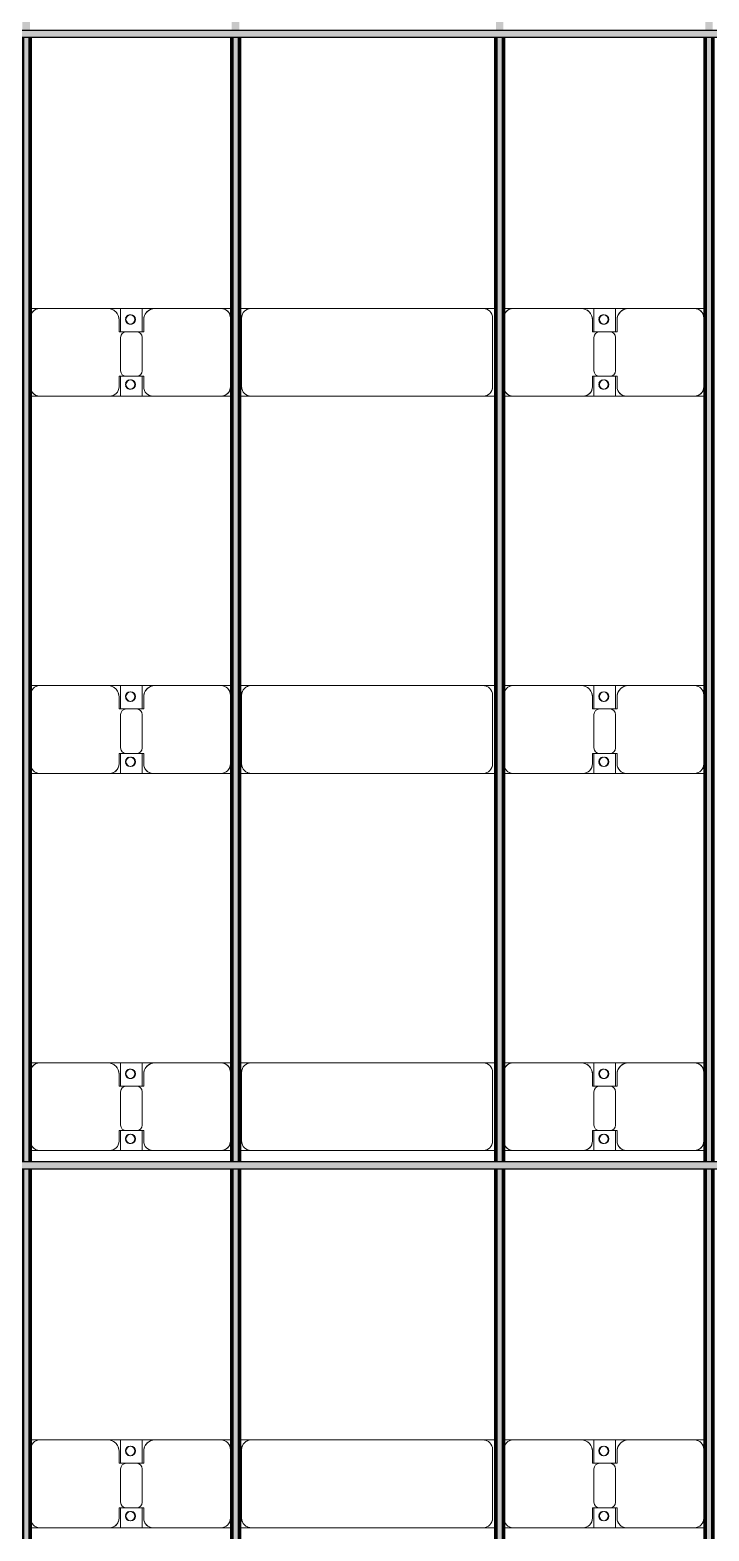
# Model space of a CAD drawing. Header units: millimetres. Extents: x -268744 to 115753, y -96240 to -10461.
# Drawn here: x 15320 to 18920, y -42566 to -34607 of the extents above; entities that cross this region are included whole.
import ezdxf

# ---------------------------------------------------------------- set-up
doc = ezdxf.new("R2010")
doc.units = ezdxf.units.MM
doc.layers.add('A-GENM', color=13, linetype='Continuous', lineweight=9)
doc.layers.add('S-BEAM', color=12, linetype='Continuous', lineweight=9)

# ---------------------------------------------------------------- blocks, each defined once
blk = doc.blocks.new('Dầm C52 - Hộp 40x60-V24-KHUNG KẾT CẤU BÈ PIN 1')
at = {"layer": 'S-BEAM', "lineweight": 25}
blk.add_hatch(color=4, dxfattribs=at).paths.add_polyline_path([(-145811, -20), (145811, -20), (145811, 20), (-145811, 20)])
at = {"layer": 'S-BEAM', "color": 4, "lineweight": 25}
for p, q in [((-145811, 20), (145811, 20)), ((145811, -20), (-145811, -20))]:
    blk.add_line(p, q, dxfattribs=at)
blk = doc.blocks.new('Dai phao do pin - DẢI PHAO ĐỠ PIN-V93-KHUNG KẾT CẤU BÈ PIN 1')
at = {"layer": 'A-GENM', "color": 7}
for p, q in [((50917.6, 241.6), (50969.7, 241.6)), ((50917.6, 241.6), (50969.7, 241.6)), ((51329.7, 241.6), (50969.7, 241.6)), ((51329.7, 241.6), (51512.2, 241.6)), ((51512.2, 241.6), (51329.7, 241.6)), ((51397.8, 241.6), (51580.3, 241.6)), ((51397.8, 116.2), (51397.8, 241.6)), ((51580.3, 241.6), (51397.8, 241.6)), ((51512.2, 241.6), (51512.2, 116.2)), ((51930.3, 241.6), (51580.3, 241.6)), ((51930.3, 241.6), (51987.6, 241.6)), ((51930.3, 241.6), (51987.6, 241.6)), ((52027.6, 241.6), (52089.7, 241.6)), ((52027.6, 241.6), (52089.7, 241.6)), ((53320.3, 241.6), (52089.7, 241.6)), ((53320.3, 241.6), (53387.6, 241.6)), ((53320.3, 241.6), (53387.6, 241.6)), ((53427.6, 241.6), (53479.7, 241.6)), ((53427.6, 241.6), (53479.7, 241.6)), ((53839.7, 241.6), (53479.7, 241.6)), ((53839.7, 241.6), (54022.2, 241.6)), ((54022.2, 241.6), (53839.7, 241.6)), ((53907.8, 241.6), (54090.3, 241.6)), ((53907.8, 116.2), (53907.8, 241.6)), ((54090.3, 241.6), (53907.8, 241.6)), ((54022.2, 241.6), (54022.2, 116.2)), ((54440.3, 241.6), (54090.3, 241.6)), ((54440.3, 241.6), (54497.6, 241.6)), ((54440.3, 241.6), (54497.6, 241.6)), ((50919.7, 191.6), (50919.7, -173.4)), ((51389.7, 118.2), (51389.7, 181.6)), ((51520.3, 181.6), (51520.3, 118.2)), ((51980.3, -173.4), (51980.3, 191.6)), ((52039.7, 191.6), (52039.7, -173.4)), ((53370.3, -173.4), (53370.3, 191.6)), ((53429.7, 191.6), (53429.7, -173.4)), ((53899.7, 118.2), (53899.7, 181.6)), ((54030.3, 181.6), (54030.3, 118.2)), ((54490.3, -173.4), (54490.3, 191.6)), ((51482.2, 118.2), (51389.7, 118.2)), ((51397.8, 88.2), (51397.8, -88.2)), ((51520.3, 118.2), (51427.8, 118.2)), ((51512.2, -88.2), (51512.2, 88.2)), ((53992.2, 118.2), (53899.7, 118.2)), ((53907.8, 88.2), (53907.8, -88.2)), ((54030.3, 118.2), (53937.8, 118.2)), ((54022.2, -88.2), (54022.2, 88.2)), ((51389.7, -173.4), (51389.7, -118.2)), ((51389.7, -118.2), (51482.2, -118.2)), ((51397.8, -223.4), (51397.8, -116.2)), ((51427.8, -118.2), (51520.3, -118.2)), ((51512.2, -116.2), (51512.2, -223.4)), ((51520.3, -118.2), (51520.3, -173.4)), ((53899.7, -173.4), (53899.7, -118.2)), ((53899.7, -118.2), (53992.2, -118.2)), ((53907.8, -223.4), (53907.8, -116.2)), ((53937.8, -118.2), (54030.3, -118.2)), ((54022.2, -116.2), (54022.2, -223.4)), ((54030.3, -118.2), (54030.3, -173.4)), ((50969.7, -223.4), (50917.6, -223.4)), ((50969.7, -223.4), (50917.6, -223.4)), ((50969.7, -223.4), (51339.7, -223.4)), ((51512.2, -223.4), (51339.7, -223.4)), ((51339.7, -223.4), (51512.2, -223.4)), ((51570.3, -223.4), (51397.8, -223.4)), ((51397.8, -223.4), (51570.3, -223.4)), ((51570.3, -223.4), (51930.3, -223.4)), ((51987.6, -223.4), (51930.3, -223.4)), ((51987.6, -223.4), (51930.3, -223.4)), ((52089.7, -223.4), (52027.6, -223.4)), ((52089.7, -223.4), (52027.6, -223.4)), ((52089.7, -223.4), (53320.3, -223.4)), ((53387.6, -223.4), (53320.3, -223.4)), ((53387.6, -223.4), (53320.3, -223.4)), ((53479.7, -223.4), (53427.6, -223.4)), ((53479.7, -223.4), (53427.6, -223.4)), ((53479.7, -223.4), (53849.7, -223.4)), ((54022.2, -223.4), (53849.7, -223.4)), ((53849.7, -223.4), (54022.2, -223.4)), ((54080.3, -223.4), (53907.8, -223.4)), ((53907.8, -223.4), (54080.3, -223.4)), ((54080.3, -223.4), (54440.3, -223.4)), ((54497.6, -223.4), (54440.3, -223.4)), ((54497.6, -223.4), (54440.3, -223.4))]:
    blk.add_line(p, q, dxfattribs=at)
for centre, radius, start, end in [((50969.7, 191.6), 50, 90, 180), ((50969.7, 191.6), 50, 105, 180), ((51329.7, 181.6), 60, 0, 90), ((51580.3, 181.6), 60, 90, 180), ((51930.3, 191.6), 50, 0, 90), ((51930.3, 191.6), 50, 0, 75), ((52089.7, 191.6), 50, 90, 180), ((52089.7, 191.6), 50, 105, 135), ((53320.3, 191.6), 50, 360, 90), ((53320.3, 191.6), 50, 60, 90), ((53479.7, 191.6), 50, 90, 180), ((53479.7, 191.6), 50, 105, 180), ((53839.7, 181.6), 60, 0, 90), ((54090.3, 181.6), 60, 90, 180), ((54440.3, 191.6), 50, 0, 90), ((54440.3, 191.6), 50, 0, 75), ((51329.7, 181.6), 60, 0, 60), ((51448.6, 183.2), 25, 360, 180), ((51448.6, 183.2), 25, 180, 0), ((51448.6, 183.2), 25, 360, 165), ((51451.4, 183.2), 25, 0, 180), ((51451.4, 183.2), 25, 90, 180), ((51451.4, 183.2), 25, 180, 0), ((51451.4, 183.2), 25, 180, 300), ((51448.6, 183.2), 25, 210, 360), ((51451.4, 183.2), 25, 15, 75), ((51451.4, 183.2), 25, 330, 345), ((51580.3, 181.6), 60, 120, 180), ((52089.7, 191.6), 50, 150, 180), ((53320.3, 191.6), 50, 15, 30), ((53839.7, 181.6), 60, 0, 60), ((53958.6, 183.2), 25, 360, 180), ((53958.6, 183.2), 25, 180, 360), ((53958.6, 183.2), 25, 360, 165), ((53961.4, 183.2), 25, 0, 180), ((53961.4, 183.2), 25, 90, 180), ((53961.4, 183.2), 25, 180, 0), ((53961.4, 183.2), 25, 180, 300), ((53958.6, 183.2), 25, 210, 360), ((53961.4, 183.2), 25, 15, 75), ((53961.4, 183.2), 25, 330, 345), ((54090.3, 181.6), 60, 120, 180), ((51427.8, 88.2), 30, 90, 180), ((51482.2, 88.2), 30, 0, 90), ((53937.8, 88.2), 30, 90, 180), ((53992.2, 88.2), 30, 0, 90), ((51427.8, -88.2), 30, 180, 270), ((51448.6, -161.8), 25, 360, 180), ((51448.6, -161.8), 25, 105, 165), ((51451.4, -161.8), 25, 0, 180), ((51451.4, -161.8), 25, 105, 180), ((51448.6, -161.8), 25, 360, 75), ((51451.4, -161.8), 25, 15, 75), ((51482.2, -88.2), 30, 270, 0), ((53937.8, -88.2), 30, 180, 270), ((53958.6, -161.8), 25, 360, 180), ((53958.6, -161.8), 25, 105, 165), ((53961.4, -161.8), 25, 0, 180), ((53961.4, -161.8), 25, 105, 180), ((53958.6, -161.8), 25, 360, 75), ((53961.4, -161.8), 25, 15, 75), ((53992.2, -88.2), 30, 270, 0), ((50969.7, -173.4), 50, 180, 270), ((50969.7, -173.4), 50, 180, 255), ((51339.7, -173.4), 50, 270, 360), ((51339.7, -173.4), 50, 285, 0), ((51448.6, -161.8), 25, 180, 0), ((51448.6, -161.8), 25, 195, 359.19264), ((51451.4, -161.8), 25, 180, 0), ((51451.4, -161.8), 25, 180.80736, 270), ((51451.4, -161.8), 25, 285, 345), ((51570.3, -173.4), 50, 180, 270), ((51570.3, -173.4), 50, 180, 255), ((51930.3, -173.4), 50, 270, 0), ((51930.3, -173.4), 50, 285, 0), ((52089.7, -173.4), 50, 180, 270), ((52089.7, -173.4), 50, 180, 210), ((52089.7, -173.4), 50, 240, 270), ((53320.3, -173.4), 50, 270, 0), ((53320.3, -173.4), 50, 285, 300), ((53320.3, -173.4), 50, 330, 0), ((53479.7, -173.4), 50, 180, 270), ((53479.7, -173.4), 50, 180, 255), ((53849.7, -173.4), 50, 270, 360), ((53849.7, -173.4), 50, 285, 360), ((53958.6, -161.8), 25, 180, 360), ((53958.6, -161.8), 25, 195, 359.19264), ((53961.4, -161.8), 25, 180, 0), ((53961.4, -161.8), 25, 180.80736, 270), ((53961.4, -161.8), 25, 285, 345), ((54080.3, -173.4), 50, 180, 270), ((54080.3, -173.4), 50, 180, 255), ((54440.3, -173.4), 50, 270, 360), ((54440.3, -173.4), 50, 285, 360)]:
    blk.add_arc(centre, radius, start, end, dxfattribs=at)
blk = doc.blocks.new('Dai phao do pin - DẢI PHAO ĐỠ PIN-V94-KHUNG KẾT CẤU BÈ PIN 1')
at = {"layer": 'A-GENM', "color": 7}
for p, q in [((50917.6, 241.6), (50969.7, 241.6)), ((50917.6, 241.6), (50969.7, 241.6)), ((51329.7, 241.6), (50969.7, 241.6)), ((51329.7, 241.6), (51512.2, 241.6)), ((51512.2, 241.6), (51329.7, 241.6)), ((51397.8, 241.6), (51580.3, 241.6)), ((51397.8, 116.2), (51397.8, 241.6)), ((51580.3, 241.6), (51397.8, 241.6)), ((51512.2, 241.6), (51512.2, 116.2)), ((51930.3, 241.6), (51580.3, 241.6)), ((51930.3, 241.6), (51987.6, 241.6)), ((51930.3, 241.6), (51987.6, 241.6)), ((52027.6, 241.6), (52089.7, 241.6)), ((52027.6, 241.6), (52089.7, 241.6)), ((53320.3, 241.6), (52089.7, 241.6)), ((53320.3, 241.6), (53387.6, 241.6)), ((53320.3, 241.6), (53387.6, 241.6)), ((53427.6, 241.6), (53479.7, 241.6)), ((53427.6, 241.6), (53479.7, 241.6)), ((53839.7, 241.6), (53479.7, 241.6)), ((53839.7, 241.6), (54022.2, 241.6)), ((54022.2, 241.6), (53839.7, 241.6)), ((53907.8, 241.6), (54090.3, 241.6)), ((53907.8, 116.2), (53907.8, 241.6)), ((54090.3, 241.6), (53907.8, 241.6)), ((54022.2, 241.6), (54022.2, 116.2)), ((54440.3, 241.6), (54090.3, 241.6)), ((54440.3, 241.6), (54497.6, 241.6)), ((54440.3, 241.6), (54497.6, 241.6)), ((50919.7, 191.6), (50919.7, -173.4)), ((51389.7, 118.2), (51389.7, 181.6)), ((51520.3, 181.6), (51520.3, 118.2)), ((51980.3, -173.4), (51980.3, 191.6)), ((52039.7, 191.6), (52039.7, -173.4)), ((53370.3, -173.4), (53370.3, 191.6)), ((53429.7, 191.6), (53429.7, -173.4)), ((53899.7, 118.2), (53899.7, 181.6)), ((54030.3, 181.6), (54030.3, 118.2)), ((54490.3, -173.4), (54490.3, 191.6)), ((51482.2, 118.2), (51389.7, 118.2)), ((51397.8, 88.2), (51397.8, -88.2)), ((51520.3, 118.2), (51427.8, 118.2)), ((51512.2, -88.2), (51512.2, 88.2)), ((53992.2, 118.2), (53899.7, 118.2)), ((53907.8, 88.2), (53907.8, -88.2)), ((54030.3, 118.2), (53937.8, 118.2)), ((54022.2, -88.2), (54022.2, 88.2)), ((51389.7, -173.4), (51389.7, -118.2)), ((51389.7, -118.2), (51482.2, -118.2)), ((51397.8, -223.4), (51397.8, -116.2)), ((51427.8, -118.2), (51520.3, -118.2)), ((51512.2, -116.2), (51512.2, -223.4)), ((51520.3, -118.2), (51520.3, -173.4)), ((53899.7, -173.4), (53899.7, -118.2)), ((53899.7, -118.2), (53992.2, -118.2)), ((53907.8, -223.4), (53907.8, -116.2)), ((53937.8, -118.2), (54030.3, -118.2)), ((54022.2, -116.2), (54022.2, -223.4)), ((54030.3, -118.2), (54030.3, -173.4)), ((50969.7, -223.4), (50917.6, -223.4)), ((50969.7, -223.4), (50917.6, -223.4)), ((50969.7, -223.4), (51339.7, -223.4)), ((51512.2, -223.4), (51339.7, -223.4)), ((51339.7, -223.4), (51512.2, -223.4)), ((51570.3, -223.4), (51397.8, -223.4)), ((51397.8, -223.4), (51570.3, -223.4)), ((51570.3, -223.4), (51930.3, -223.4)), ((51987.6, -223.4), (51930.3, -223.4)), ((51987.6, -223.4), (51930.3, -223.4)), ((52089.7, -223.4), (52027.6, -223.4)), ((52089.7, -223.4), (52027.6, -223.4)), ((52089.7, -223.4), (53320.3, -223.4)), ((53387.6, -223.4), (53320.3, -223.4)), ((53387.6, -223.4), (53320.3, -223.4)), ((53479.7, -223.4), (53427.6, -223.4)), ((53479.7, -223.4), (53427.6, -223.4)), ((53479.7, -223.4), (53849.7, -223.4)), ((54022.2, -223.4), (53849.7, -223.4)), ((53849.7, -223.4), (54022.2, -223.4)), ((54080.3, -223.4), (53907.8, -223.4)), ((53907.8, -223.4), (54080.3, -223.4)), ((54080.3, -223.4), (54440.3, -223.4)), ((54497.6, -223.4), (54440.3, -223.4)), ((54497.6, -223.4), (54440.3, -223.4))]:
    blk.add_line(p, q, dxfattribs=at)
for centre, radius, start, end in [((50969.7, 191.6), 50, 90, 180), ((50969.7, 191.6), 50, 105, 180), ((51329.7, 181.6), 60, 0, 90), ((51580.3, 181.6), 60, 90, 180), ((51930.3, 191.6), 50, 0, 90), ((51930.3, 191.6), 50, 0, 75), ((52089.7, 191.6), 50, 90, 180), ((52089.7, 191.6), 50, 105, 135), ((53320.3, 191.6), 50, 360, 90), ((53320.3, 191.6), 50, 60, 90), ((53479.7, 191.6), 50, 90, 180), ((53479.7, 191.6), 50, 105, 180), ((53839.7, 181.6), 60, 0, 90), ((54090.3, 181.6), 60, 90, 180), ((54440.3, 191.6), 50, 0, 90), ((54440.3, 191.6), 50, 0, 75), ((51329.7, 181.6), 60, 0, 60), ((51448.6, 183.2), 25, 360, 180), ((51448.6, 183.2), 25, 180, 0), ((51448.6, 183.2), 25, 360, 165), ((51451.4, 183.2), 25, 0, 180), ((51451.4, 183.2), 25, 90, 180), ((51451.4, 183.2), 25, 180, 0), ((51451.4, 183.2), 25, 180, 300), ((51448.6, 183.2), 25, 210, 360), ((51451.4, 183.2), 25, 15, 75), ((51451.4, 183.2), 25, 330, 345), ((51580.3, 181.6), 60, 120, 180), ((52089.7, 191.6), 50, 150, 180), ((53320.3, 191.6), 50, 15, 30), ((53839.7, 181.6), 60, 0, 60), ((53958.6, 183.2), 25, 360, 180), ((53958.6, 183.2), 25, 180, 360), ((53958.6, 183.2), 25, 360, 165), ((53961.4, 183.2), 25, 0, 180), ((53961.4, 183.2), 25, 90, 180), ((53961.4, 183.2), 25, 180, 0), ((53961.4, 183.2), 25, 180, 300), ((53958.6, 183.2), 25, 210, 360), ((53961.4, 183.2), 25, 15, 75), ((53961.4, 183.2), 25, 330, 345), ((54090.3, 181.6), 60, 120, 180), ((51427.8, 88.2), 30, 90, 180), ((51482.2, 88.2), 30, 0, 90), ((53937.8, 88.2), 30, 90, 180), ((53992.2, 88.2), 30, 0, 90), ((51427.8, -88.2), 30, 180, 270), ((51448.6, -161.8), 25, 360, 180), ((51448.6, -161.8), 25, 105, 165), ((51451.4, -161.8), 25, 0, 180), ((51451.4, -161.8), 25, 105, 180), ((51448.6, -161.8), 25, 360, 75), ((51451.4, -161.8), 25, 15, 75), ((51482.2, -88.2), 30, 270, 0), ((53937.8, -88.2), 30, 180, 270), ((53958.6, -161.8), 25, 360, 180), ((53958.6, -161.8), 25, 105, 165), ((53961.4, -161.8), 25, 0, 180), ((53961.4, -161.8), 25, 105, 180), ((53958.6, -161.8), 25, 360, 75), ((53961.4, -161.8), 25, 15, 75), ((53992.2, -88.2), 30, 270, 0), ((50969.7, -173.4), 50, 180, 270), ((50969.7, -173.4), 50, 180, 255), ((51339.7, -173.4), 50, 270, 360), ((51339.7, -173.4), 50, 285, 0), ((51448.6, -161.8), 25, 180, 0), ((51448.6, -161.8), 25, 195, 360), ((51451.4, -161.8), 25, 180, 0), ((51451.4, -161.8), 25, 180, 270), ((51451.4, -161.8), 25, 285, 345), ((51570.3, -173.4), 50, 180, 270), ((51570.3, -173.4), 50, 180, 255), ((51930.3, -173.4), 50, 270, 0), ((51930.3, -173.4), 50, 285, 0), ((52089.7, -173.4), 50, 180, 270), ((52089.7, -173.4), 50, 180, 210), ((52089.7, -173.4), 50, 240, 270), ((53320.3, -173.4), 50, 270, 0), ((53320.3, -173.4), 50, 285, 300), ((53320.3, -173.4), 50, 330, 0), ((53479.7, -173.4), 50, 180, 270), ((53479.7, -173.4), 50, 180, 255), ((53849.7, -173.4), 50, 270, 360), ((53849.7, -173.4), 50, 285, 360), ((53958.6, -161.8), 25, 180, 360), ((53958.6, -161.8), 25, 195, 360), ((53961.4, -161.8), 25, 180, 0), ((53961.4, -161.8), 25, 180, 270), ((53961.4, -161.8), 25, 285, 345), ((54080.3, -173.4), 50, 180, 270), ((54080.3, -173.4), 50, 180, 255), ((54440.3, -173.4), 50, 270, 360), ((54440.3, -173.4), 50, 285, 360)]:
    blk.add_arc(centre, radius, start, end, dxfattribs=at)
blk = doc.blocks.new('Dai phao do pin - DẢI PHAO ĐỠ PIN-V95-KHUNG KẾT CẤU BÈ PIN 1')
at = {"layer": 'A-GENM', "color": 7}
for p, q in [((50917.6, 241.6), (50969.7, 241.6)), ((50917.6, 241.6), (50969.7, 241.6)), ((51329.7, 241.6), (50969.7, 241.6)), ((51329.7, 241.6), (51512.2, 241.6)), ((51512.2, 241.6), (51329.7, 241.6)), ((51397.8, 241.6), (51580.3, 241.6)), ((51397.8, 116.2), (51397.8, 241.6)), ((51580.3, 241.6), (51397.8, 241.6)), ((51512.2, 241.6), (51512.2, 116.2)), ((51930.3, 241.6), (51580.3, 241.6)), ((51930.3, 241.6), (51987.6, 241.6)), ((51930.3, 241.6), (51987.6, 241.6)), ((52027.6, 241.6), (52089.7, 241.6)), ((52027.6, 241.6), (52089.7, 241.6)), ((53320.3, 241.6), (52089.7, 241.6)), ((53320.3, 241.6), (53387.6, 241.6)), ((53320.3, 241.6), (53387.6, 241.6)), ((53427.6, 241.6), (53479.7, 241.6)), ((53427.6, 241.6), (53479.7, 241.6)), ((53839.7, 241.6), (53479.7, 241.6)), ((53839.7, 241.6), (54022.2, 241.6)), ((54022.2, 241.6), (53839.7, 241.6)), ((53907.8, 241.6), (54090.3, 241.6)), ((53907.8, 116.2), (53907.8, 241.6)), ((54090.3, 241.6), (53907.8, 241.6)), ((54022.2, 241.6), (54022.2, 116.2)), ((54440.3, 241.6), (54090.3, 241.6)), ((54440.3, 241.6), (54497.6, 241.6)), ((54440.3, 241.6), (54497.6, 241.6)), ((50919.7, 191.6), (50919.7, -173.4)), ((51389.7, 118.2), (51389.7, 181.6)), ((51520.3, 181.6), (51520.3, 118.2)), ((51980.3, -173.4), (51980.3, 191.6)), ((52039.7, 191.6), (52039.7, -173.4)), ((53370.3, -173.4), (53370.3, 191.6)), ((53429.7, 191.6), (53429.7, -173.4)), ((53899.7, 118.2), (53899.7, 181.6)), ((54030.3, 181.6), (54030.3, 118.2)), ((54490.3, -173.4), (54490.3, 191.6)), ((51482.2, 118.2), (51389.7, 118.2)), ((51397.8, 88.2), (51397.8, -88.2)), ((51520.3, 118.2), (51427.8, 118.2)), ((51512.2, -88.2), (51512.2, 88.2)), ((53992.2, 118.2), (53899.7, 118.2)), ((53907.8, 88.2), (53907.8, -88.2)), ((54030.3, 118.2), (53937.8, 118.2)), ((54022.2, -88.2), (54022.2, 88.2)), ((51389.7, -173.4), (51389.7, -118.2)), ((51389.7, -118.2), (51482.2, -118.2)), ((51397.8, -223.4), (51397.8, -116.2)), ((51427.8, -118.2), (51520.3, -118.2)), ((51512.2, -116.2), (51512.2, -223.4)), ((51520.3, -118.2), (51520.3, -173.4)), ((53899.7, -173.4), (53899.7, -118.2)), ((53899.7, -118.2), (53992.2, -118.2)), ((53907.8, -223.4), (53907.8, -116.2)), ((53937.8, -118.2), (54030.3, -118.2)), ((54022.2, -116.2), (54022.2, -223.4)), ((54030.3, -118.2), (54030.3, -173.4)), ((50969.7, -223.4), (50917.6, -223.4)), ((50969.7, -223.4), (50917.6, -223.4)), ((50969.7, -223.4), (51339.7, -223.4)), ((51512.2, -223.4), (51339.7, -223.4)), ((51339.7, -223.4), (51512.2, -223.4)), ((51570.3, -223.4), (51397.8, -223.4)), ((51397.8, -223.4), (51570.3, -223.4)), ((51570.3, -223.4), (51930.3, -223.4)), ((51987.6, -223.4), (51930.3, -223.4)), ((51987.6, -223.4), (51930.3, -223.4)), ((52089.7, -223.4), (52027.6, -223.4)), ((52089.7, -223.4), (52027.6, -223.4)), ((52089.7, -223.4), (53320.3, -223.4)), ((53387.6, -223.4), (53320.3, -223.4)), ((53387.6, -223.4), (53320.3, -223.4)), ((53479.7, -223.4), (53427.6, -223.4)), ((53479.7, -223.4), (53427.6, -223.4)), ((53479.7, -223.4), (53849.7, -223.4)), ((54022.2, -223.4), (53849.7, -223.4)), ((53849.7, -223.4), (54022.2, -223.4)), ((54080.3, -223.4), (53907.8, -223.4)), ((53907.8, -223.4), (54080.3, -223.4)), ((54080.3, -223.4), (54440.3, -223.4)), ((54497.6, -223.4), (54440.3, -223.4)), ((54497.6, -223.4), (54440.3, -223.4))]:
    blk.add_line(p, q, dxfattribs=at)
for centre, radius, start, end in [((50969.7, 191.6), 50, 90, 180), ((50969.7, 191.6), 50, 105, 180), ((51329.7, 181.6), 60, 0, 90), ((51580.3, 181.6), 60, 90, 180), ((51930.3, 191.6), 50, 0, 90), ((51930.3, 191.6), 50, 0, 75), ((52089.7, 191.6), 50, 90, 180), ((52089.7, 191.6), 50, 105, 135), ((53320.3, 191.6), 50, 360, 90), ((53320.3, 191.6), 50, 60, 90), ((53479.7, 191.6), 50, 90, 180), ((53479.7, 191.6), 50, 105, 180), ((53839.7, 181.6), 60, 0, 90), ((54090.3, 181.6), 60, 90, 180), ((54440.3, 191.6), 50, 0, 90), ((54440.3, 191.6), 50, 0, 75), ((51329.7, 181.6), 60, 0, 60), ((51448.6, 183.2), 25, 360, 180), ((51448.6, 183.2), 25, 180, 0), ((51448.6, 183.2), 25, 360, 165), ((51451.4, 183.2), 25, 0, 180), ((51451.4, 183.2), 25, 90, 180), ((51451.4, 183.2), 25, 180, 0), ((51451.4, 183.2), 25, 180, 300), ((51448.6, 183.2), 25, 210, 360), ((51451.4, 183.2), 25, 15, 75), ((51451.4, 183.2), 25, 330, 345), ((51580.3, 181.6), 60, 120, 180), ((52089.7, 191.6), 50, 150, 180), ((53320.3, 191.6), 50, 15, 30), ((53839.7, 181.6), 60, 0, 60), ((53958.6, 183.2), 25, 360, 180), ((53958.6, 183.2), 25, 180, 360), ((53958.6, 183.2), 25, 360, 165), ((53961.4, 183.2), 25, 0, 180), ((53961.4, 183.2), 25, 90, 180), ((53961.4, 183.2), 25, 180, 0), ((53961.4, 183.2), 25, 180, 300), ((53958.6, 183.2), 25, 210, 360), ((53961.4, 183.2), 25, 15, 75), ((53961.4, 183.2), 25, 330, 345), ((54090.3, 181.6), 60, 120, 180), ((51427.8, 88.2), 30, 90, 180), ((51482.2, 88.2), 30, 0, 90), ((53937.8, 88.2), 30, 90, 180), ((53992.2, 88.2), 30, 0, 90), ((51427.8, -88.2), 30, 180, 270), ((51448.6, -161.8), 25, 360, 180), ((51448.6, -161.8), 25, 105, 165), ((51451.4, -161.8), 25, 0, 180), ((51451.4, -161.8), 25, 105, 180), ((51448.6, -161.8), 25, 360, 75), ((51451.4, -161.8), 25, 15, 75), ((51482.2, -88.2), 30, 270, 0), ((53937.8, -88.2), 30, 180, 270), ((53958.6, -161.8), 25, 360, 180), ((53958.6, -161.8), 25, 105, 165), ((53961.4, -161.8), 25, 0, 180), ((53961.4, -161.8), 25, 105, 180), ((53958.6, -161.8), 25, 360, 75), ((53961.4, -161.8), 25, 15, 75), ((53992.2, -88.2), 30, 270, 0), ((50969.7, -173.4), 50, 180, 270), ((50969.7, -173.4), 50, 180, 255), ((51339.7, -173.4), 50, 270, 360), ((51339.7, -173.4), 50, 285, 0), ((51448.6, -161.8), 25, 180, 0), ((51448.6, -161.8), 25, 195, 360), ((51451.4, -161.8), 25, 180, 0), ((51451.4, -161.8), 25, 180, 270), ((51451.4, -161.8), 25, 285, 345), ((51570.3, -173.4), 50, 180, 270), ((51570.3, -173.4), 50, 180, 255), ((51930.3, -173.4), 50, 270, 0), ((51930.3, -173.4), 50, 285, 0), ((52089.7, -173.4), 50, 180, 270), ((52089.7, -173.4), 50, 180, 210), ((52089.7, -173.4), 50, 240, 270), ((53320.3, -173.4), 50, 270, 0), ((53320.3, -173.4), 50, 285, 300), ((53320.3, -173.4), 50, 330, 0), ((53479.7, -173.4), 50, 180, 270), ((53479.7, -173.4), 50, 180, 255), ((53849.7, -173.4), 50, 270, 360), ((53849.7, -173.4), 50, 285, 360), ((53958.6, -161.8), 25, 180, 360), ((53958.6, -161.8), 25, 195, 360), ((53961.4, -161.8), 25, 180, 0), ((53961.4, -161.8), 25, 180, 270), ((53961.4, -161.8), 25, 285, 345), ((54080.3, -173.4), 50, 180, 270), ((54080.3, -173.4), 50, 180, 255), ((54440.3, -173.4), 50, 270, 360), ((54440.3, -173.4), 50, 285, 360)]:
    blk.add_arc(centre, radius, start, end, dxfattribs=at)
blk = doc.blocks.new('Dai phao do pin - DẢI PHAO ĐỠ PIN-V96-KHUNG KẾT CẤU BÈ PIN 1')
at = {"layer": 'A-GENM', "color": 7}
for p, q in [((50917.6, 241.6), (50969.7, 241.6)), ((50917.6, 241.6), (50969.7, 241.6)), ((51329.7, 241.6), (50969.7, 241.6)), ((51329.7, 241.6), (51512.2, 241.6)), ((51512.2, 241.6), (51329.7, 241.6)), ((51397.8, 241.6), (51580.3, 241.6)), ((51397.8, 116.2), (51397.8, 241.6)), ((51580.3, 241.6), (51397.8, 241.6)), ((51512.2, 241.6), (51512.2, 116.2)), ((51930.3, 241.6), (51580.3, 241.6)), ((51930.3, 241.6), (51987.6, 241.6)), ((51930.3, 241.6), (51987.6, 241.6)), ((52027.6, 241.6), (52089.7, 241.6)), ((52027.6, 241.6), (52089.7, 241.6)), ((53320.3, 241.6), (52089.7, 241.6)), ((53320.3, 241.6), (53387.6, 241.6)), ((53320.3, 241.6), (53387.6, 241.6)), ((53427.6, 241.6), (53479.7, 241.6)), ((53427.6, 241.6), (53479.7, 241.6)), ((53839.7, 241.6), (53479.7, 241.6)), ((53839.7, 241.6), (54022.2, 241.6)), ((54022.2, 241.6), (53839.7, 241.6)), ((53907.8, 241.6), (54090.3, 241.6)), ((53907.8, 116.2), (53907.8, 241.6)), ((54090.3, 241.6), (53907.8, 241.6)), ((54022.2, 241.6), (54022.2, 116.2)), ((54440.3, 241.6), (54090.3, 241.6)), ((54440.3, 241.6), (54497.6, 241.6)), ((54440.3, 241.6), (54497.6, 241.6)), ((50919.7, 191.6), (50919.7, -173.4)), ((51389.7, 118.2), (51389.7, 181.6)), ((51520.3, 181.6), (51520.3, 118.2)), ((51980.3, -173.4), (51980.3, 191.6)), ((52039.7, 191.6), (52039.7, -173.4)), ((53370.3, -173.4), (53370.3, 191.6)), ((53429.7, 191.6), (53429.7, -173.4)), ((53899.7, 118.2), (53899.7, 181.6)), ((54030.3, 181.6), (54030.3, 118.2)), ((54490.3, -173.4), (54490.3, 191.6)), ((51482.2, 118.2), (51389.7, 118.2)), ((51397.8, 88.2), (51397.8, -88.2)), ((51520.3, 118.2), (51427.8, 118.2)), ((51512.2, -88.2), (51512.2, 88.2)), ((53992.2, 118.2), (53899.7, 118.2)), ((53907.8, 88.2), (53907.8, -88.2)), ((54030.3, 118.2), (53937.8, 118.2)), ((54022.2, -88.2), (54022.2, 88.2)), ((51389.7, -173.4), (51389.7, -118.2)), ((51389.7, -118.2), (51482.2, -118.2)), ((51397.8, -223.4), (51397.8, -116.2)), ((51427.8, -118.2), (51520.3, -118.2)), ((51512.2, -116.2), (51512.2, -223.4)), ((51520.3, -118.2), (51520.3, -173.4)), ((53899.7, -173.4), (53899.7, -118.2)), ((53899.7, -118.2), (53992.2, -118.2)), ((53907.8, -223.4), (53907.8, -116.2)), ((53937.8, -118.2), (54030.3, -118.2)), ((54022.2, -116.2), (54022.2, -223.4)), ((54030.3, -118.2), (54030.3, -173.4)), ((50969.7, -223.4), (50917.6, -223.4)), ((50969.7, -223.4), (50917.6, -223.4)), ((50969.7, -223.4), (51339.7, -223.4)), ((51512.2, -223.4), (51339.7, -223.4)), ((51339.7, -223.4), (51512.2, -223.4)), ((51570.3, -223.4), (51397.8, -223.4)), ((51397.8, -223.4), (51570.3, -223.4)), ((51570.3, -223.4), (51930.3, -223.4)), ((51987.6, -223.4), (51930.3, -223.4)), ((51987.6, -223.4), (51930.3, -223.4)), ((52089.7, -223.4), (52027.6, -223.4)), ((52089.7, -223.4), (52027.6, -223.4)), ((52089.7, -223.4), (53320.3, -223.4)), ((53387.6, -223.4), (53320.3, -223.4)), ((53387.6, -223.4), (53320.3, -223.4)), ((53479.7, -223.4), (53427.6, -223.4)), ((53479.7, -223.4), (53427.6, -223.4)), ((53479.7, -223.4), (53849.7, -223.4)), ((54022.2, -223.4), (53849.7, -223.4)), ((53849.7, -223.4), (54022.2, -223.4)), ((54080.3, -223.4), (53907.8, -223.4)), ((53907.8, -223.4), (54080.3, -223.4)), ((54080.3, -223.4), (54440.3, -223.4)), ((54497.6, -223.4), (54440.3, -223.4)), ((54497.6, -223.4), (54440.3, -223.4))]:
    blk.add_line(p, q, dxfattribs=at)
for centre, radius, start, end in [((50969.7, 191.6), 50, 90, 180), ((50969.7, 191.6), 50, 105, 180), ((51329.7, 181.6), 60, 0, 90), ((51580.3, 181.6), 60, 90, 180), ((51930.3, 191.6), 50, 0, 90), ((51930.3, 191.6), 50, 0, 75), ((52089.7, 191.6), 50, 90, 180), ((52089.7, 191.6), 50, 105, 135), ((53320.3, 191.6), 50, 360, 90), ((53320.3, 191.6), 50, 60, 90), ((53479.7, 191.6), 50, 90, 180), ((53479.7, 191.6), 50, 105, 180), ((53839.7, 181.6), 60, 0, 90), ((54090.3, 181.6), 60, 90, 180), ((54440.3, 191.6), 50, 0, 90), ((54440.3, 191.6), 50, 0, 75), ((51329.7, 181.6), 60, 0, 60), ((51448.6, 183.2), 25, 360, 180), ((51448.6, 183.2), 25, 180, 0), ((51448.6, 183.2), 25, 360, 165), ((51451.4, 183.2), 25, 0, 180), ((51451.4, 183.2), 25, 90, 180), ((51451.4, 183.2), 25, 180, 0), ((51451.4, 183.2), 25, 180, 300), ((51448.6, 183.2), 25, 210, 360), ((51451.4, 183.2), 25, 15, 75), ((51451.4, 183.2), 25, 330, 345), ((51580.3, 181.6), 60, 120, 180), ((52089.7, 191.6), 50, 150, 180), ((53320.3, 191.6), 50, 15, 30), ((53839.7, 181.6), 60, 0, 60), ((53958.6, 183.2), 25, 360, 180), ((53958.6, 183.2), 25, 180, 360), ((53958.6, 183.2), 25, 360, 165), ((53961.4, 183.2), 25, 0, 180), ((53961.4, 183.2), 25, 90, 180), ((53961.4, 183.2), 25, 180, 0), ((53961.4, 183.2), 25, 180, 300), ((53958.6, 183.2), 25, 210, 360), ((53961.4, 183.2), 25, 15, 75), ((53961.4, 183.2), 25, 330, 345), ((54090.3, 181.6), 60, 120, 180), ((51427.8, 88.2), 30, 90, 180), ((51482.2, 88.2), 30, 0, 90), ((53937.8, 88.2), 30, 90, 180), ((53992.2, 88.2), 30, 0, 90), ((51427.8, -88.2), 30, 180, 270), ((51448.6, -161.8), 25, 360, 180), ((51448.6, -161.8), 25, 105, 165), ((51451.4, -161.8), 25, 0, 180), ((51451.4, -161.8), 25, 105, 180), ((51448.6, -161.8), 25, 360, 75), ((51451.4, -161.8), 25, 15, 75), ((51482.2, -88.2), 30, 270, 0), ((53937.8, -88.2), 30, 180, 270), ((53958.6, -161.8), 25, 360, 180), ((53958.6, -161.8), 25, 105, 165), ((53961.4, -161.8), 25, 0, 180), ((53961.4, -161.8), 25, 105, 180), ((53958.6, -161.8), 25, 360, 75), ((53961.4, -161.8), 25, 15, 75), ((53992.2, -88.2), 30, 270, 0), ((50969.7, -173.4), 50, 180, 270), ((50969.7, -173.4), 50, 180, 255), ((51339.7, -173.4), 50, 270, 360), ((51339.7, -173.4), 50, 285, 0), ((51448.6, -161.8), 25, 180, 0), ((51448.6, -161.8), 25, 195, 360), ((51451.4, -161.8), 25, 180, 0), ((51451.4, -161.8), 25, 180, 270), ((51451.4, -161.8), 25, 285, 345), ((51570.3, -173.4), 50, 180, 270), ((51570.3, -173.4), 50, 180, 255), ((51930.3, -173.4), 50, 270, 0), ((51930.3, -173.4), 50, 285, 0), ((52089.7, -173.4), 50, 180, 270), ((52089.7, -173.4), 50, 180, 210), ((52089.7, -173.4), 50, 240, 270), ((53320.3, -173.4), 50, 270, 0), ((53320.3, -173.4), 50, 285, 300), ((53320.3, -173.4), 50, 330, 0), ((53479.7, -173.4), 50, 180, 270), ((53479.7, -173.4), 50, 180, 255), ((53849.7, -173.4), 50, 270, 360), ((53849.7, -173.4), 50, 285, 360), ((53958.6, -161.8), 25, 180, 360), ((53958.6, -161.8), 25, 195, 360), ((53961.4, -161.8), 25, 180, 0), ((53961.4, -161.8), 25, 180, 270), ((53961.4, -161.8), 25, 285, 345), ((54080.3, -173.4), 50, 180, 270), ((54080.3, -173.4), 50, 180, 255), ((54440.3, -173.4), 50, 270, 360), ((54440.3, -173.4), 50, 285, 360)]:
    blk.add_arc(centre, radius, start, end, dxfattribs=at)
blk = doc.blocks.new('Dầm C52 - Dầm C52-102503-KHUNG KẾT CẤU BÈ PIN 1')
at = {"layer": 'S-BEAM', "lineweight": 140}
h = blk.add_hatch(color=1, dxfattribs=at)
h.paths.add_polyline_path([(-25480.9, 20), (-25480.9, -20), (-25440.9, -20), (-25440.9, 20)])
h.paths.add_polyline_path([(-25400.9, 20), (-25400.9, -20), (-19440.9, -20), (-19443, 20), (-24983.5, 20)])
h.paths.add_polyline_path([(-19400.9, 20), (-19400.9, -20), (-13440.9, -20), (-13440.9, 20), (-17596.2, 20)])
h.paths.add_polyline_path([(-13400.9, -20), (-7440.9, -20), (-7440.9, 20), (-13400.9, 20)])
h.paths.add_polyline_path([(-7400.9, -20), (-1440.9, -20), (-1440.9, 20), (-7400.9, 20)])
h.paths.add_polyline_path([(-1400.9, -20), (4559.1, -20), (4559.1, 20), (-1400.9, 20)])
h.paths.add_polyline_path([(4599.1, -20), (10559.1, -20), (10559.1, 20), (4599.1, 20)])
h.paths.add_polyline_path([(10599.1, 20), (10599.1, -20), (16559.1, -20), (16559.1, 20), (11952.8, 20)])
h.paths.add_polyline_path([(16599.1, -20), (22559.1, -20), (22559.1, 20), (16599.1, 20)])
h.paths.add_polyline_path([(22599.1, -20), (25259.1, -20), (25259.1, 20), (22599.1, 20)])
h.paths.add_polyline_path([(25299.1, -20), (25441.8, -20), (25441.8, 20), (25299.1, 20)])
at = {"layer": 'S-BEAM', "color": 1, "lineweight": 140}
for p, q in [((-1400.9, 20), (4559.1, 20)), ((4599.1, 20), (10559.1, 20)), ((4559.1, -20), (-1400.9, -20)), ((10559.1, -20), (4599.1, -20))]:
    blk.add_line(p, q, dxfattribs=at)
blk = doc.blocks.new('Dầm C52 - Dầm C52-V2-KHUNG KẾT CẤU BÈ PIN 1')
at = {"layer": 'S-BEAM', "lineweight": 140}
h = blk.add_hatch(color=1, dxfattribs=at)
h.paths.add_polyline_path([(-25480.9, 20), (-25480.9, -20), (-25440.9, -20), (-25440.9, 20)])
h.paths.add_polyline_path([(-25400.9, 20), (-25400.9, -20), (-19440.9, -20), (-19443, 20), (-24983.5, 20)])
h.paths.add_polyline_path([(-19400.9, 20), (-19400.9, -20), (-13440.9, -20), (-13440.9, 20), (-18519.6, 20)])
h.paths.add_polyline_path([(-13400.9, -20), (-7440.9, -20), (-7440.9, 20), (-13400.9, 20)])
h.paths.add_polyline_path([(-7400.9, 20), (-7400.9, -20), (-1440.9, -20), (-1440.9, 20), (-6515.3, 20)])
h.paths.add_polyline_path([(-1400.9, 20), (-1400.9, -20), (4559.1, -20), (4559.1, 20), (-974.9, 20)])
h.paths.add_polyline_path([(4599.1, -20), (10559.1, -20), (10559.1, 20), (4599.1, 20)])
h.paths.add_polyline_path([(10599.1, -20), (16559.1, -20), (16559.1, 20), (10599.1, 20)])
h.paths.add_polyline_path([(16599.1, 20), (16599.1, -20), (22559.1, -20), (22559.1, 20), (17493.2, 20)])
h.paths.add_polyline_path([(22599.1, 20), (22599.1, -20), (25259.1, -20), (25259.1, 20), (23033.7, 20)])
h.paths.add_polyline_path([(25299.1, -20), (25480.9, -20), (25480.9, 20), (25299.1, 20)])
at = {"layer": 'S-BEAM', "color": 1, "lineweight": 140}
for p, q in [((-1400.9, 20), (4559.1, 20)), ((4599.1, 20), (10559.1, 20)), ((4559.1, -20), (-1400.9, -20)), ((10559.1, -20), (4599.1, -20))]:
    blk.add_line(p, q, dxfattribs=at)
blk = doc.blocks.new('be pin 1_rvt-1-KHUNG KẾT CẤU BÈ PIN 1')
at = {"layer": 'A-GENM', "lineweight": 9}
for name, p in [('Dai phao do pin - DẢI PHAO ĐỠ PIN-V96-KHUNG KẾT CẤU BÈ PIN 1', (-35598.1, -36324.7)), ('Dai phao do pin - DẢI PHAO ĐỠ PIN-V95-KHUNG KẾT CẤU BÈ PIN 1', (-35598.1, -38324.7)), ('Dai phao do pin - DẢI PHAO ĐỠ PIN-V94-KHUNG KẾT CẤU BÈ PIN 1', (-35598.1, -40324.7)), ('Dai phao do pin - DẢI PHAO ĐỠ PIN-V93-KHUNG KẾT CẤU BÈ PIN 1', (-35598.1, -42324.7))]:
    blk.add_blockref(name, p, dxfattribs=at)
at = {"layer": 'S-BEAM', "lineweight": 9, "rotation": 90.00000000032618}
for name, p in [('Dầm C52 - Dầm C52-V2-KHUNG KẾT CẤU BÈ PIN 1', (16409.5, -45205.6)), ('Dầm C52 - Dầm C52-V2-KHUNG KẾT CẤU BÈ PIN 1', (18919.5, -45205.6)), ('Dầm C52 - Dầm C52-102503-KHUNG KẾT CẤU BÈ PIN 1', (15299.5, -45205.6)), ('Dầm C52 - Dầm C52-102503-KHUNG KẾT CẤU BÈ PIN 1', (17809.5, -45205.6))]:
    blk.add_blockref(name, p, dxfattribs=at)
at = {"layer": 'S-BEAM', "lineweight": 9}
for p in [(-110896.7, -34626.5), (-110896.7, -40626.5)]:
    blk.add_blockref('Dầm C52 - Hộp 40x60-V24-KHUNG KẾT CẤU BÈ PIN 1', p, dxfattribs=at)

msp = doc.modelspace()

# ---------------------------------------------------------------- block references
at = {"lineweight": 5}
msp.add_blockref('be pin 1_rvt-1-KHUNG KẾT CẤU BÈ PIN 1', (0, 0), dxfattribs=at)

doc.saveas('drawing.dxf')
